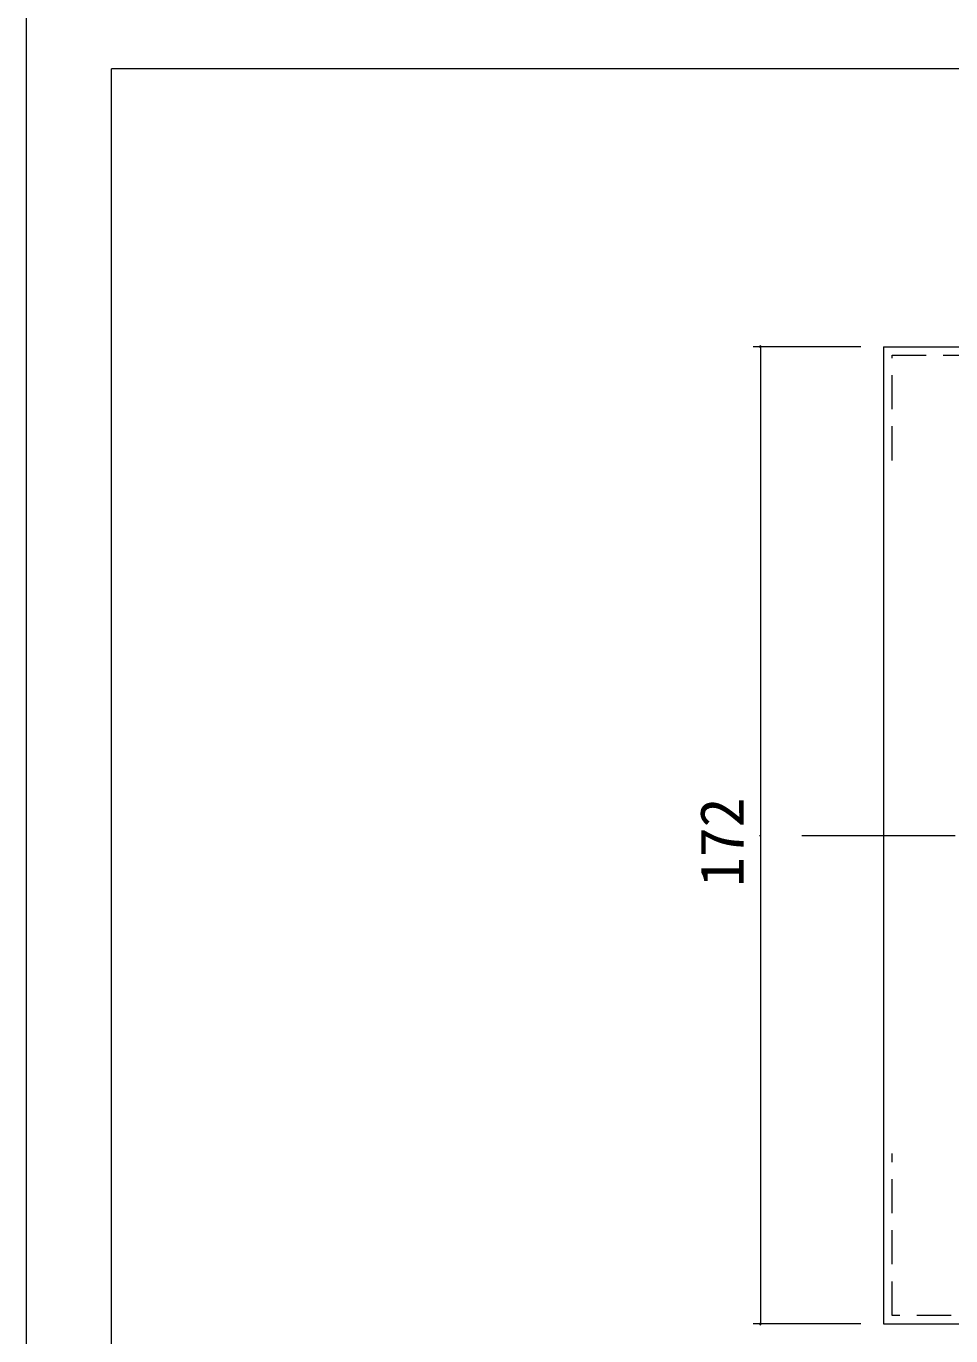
# Model space of a CAD drawing. Units: millimetres on the paper, enlarged 10 times, with parts at other scales. Extents: x -2000 to 2000, y -1385 to 1385.
# Drawn here: x -2000 to -1458, y -861 to -92 of the extents above; entities that cross this region are included whole.
import ezdxf
from ezdxf.enums import TextEntityAlignment as Align

# ---------------------------------------------------------------- set-up
doc = ezdxf.new("R2010")
doc.units = ezdxf.units.MM
doc.header["$LTSCALE"] = 10
doc.linetypes.add('CHAIN2', pattern=[12, 9, -1, 1, -1])
doc.linetypes.add('USER9', pattern=[3, 2, -1])
doc.layers.add('1-2_0', color=7, linetype='Continuous', lineweight=20)
doc.layers.add('2-0', color=7, linetype='Continuous', lineweight=18)
doc.styles.add('ＭＳ ゴシック', font='')
doc.styles.get('ＭＳ ゴシック').set_extended_font_data('MS Gothic')

msp = doc.modelspace()

# ---------------------------------------------------------------- linework, layer by layer
at = {"layer": '1-2_0'}
for p in [(380, -117.5), (380, -117.5), (-1950, -1017.5), (380, -117.5), (380, -117.5), (-1950, -1017.5), (380, -117.5), (380, -117.5), (-1950, -1017.5), (380, -117.5), (380, -117.5), (-1950, -1017.5)]:
    msp.add_line(p, (-1950, -117.5), dxfattribs=at)
msp.add_lwpolyline([(-2000, -1385), (2000, -1385), (2000, 1385), (-2000, 1385)], close=True, dxfattribs=at)
at = {"layer": '2-0', "color": 4, "lineweight": 9}
for p, q in [((-1510.58, -280.52), (-1573.65, -280.52)), ((-1569.49, -280.52), (-1569.49, -853.85)), ((-1570.07, -567.19), (-1569.49, -567.19)), ((-1510.58, -853.85), (-1573.65, -853.85))]:
    msp.add_line(p, q, dxfattribs=at)
at = {"layer": '2-0', "lineweight": 20}
for p, q in [((-1497.25, -280.52), (-1425.58, -280.52)), ((-1497.25, -280.52), (-1497.25, -853.85)), ((-1497.25, -853.85), (-1425.58, -853.85))]:
    msp.add_line(p, q, dxfattribs=at)
at = {"layer": '2-0', "color": 4, "linetype": 'CHAIN2', "lineweight": 9}
msp.add_line((-1545.19, -567.19), (-1097.92, -567.19), dxfattribs=at)
at = {"layer": '2-0', "linetype": 'USER9', "lineweight": 20}
msp.add_lwpolyline([(-1492.25, -347.19), (-1492.25, -285.52), (-1427.65, -285.52), (-1422.25, -290.92), (-1422.25, -420.52), (-1438.92, -420.52), (-1438.92, -580.52), (-1422.25, -580.52), (-1422.25, -843.45), (-1427.65, -848.85), (-1492.25, -848.85), (-1492.25, -753.85)], dxfattribs=at)
at = {"layer": '2-0', "color": 4, "lineweight": 9}
for centre, start, end in [((-1569.49, -280.52), 90, 270), ((-1569.49, -280.52), 270, 90), ((-1569.49, -853.85), 90, 270), ((-1569.49, -853.85), 270, 90)]:
    msp.add_arc(centre, 0.521, start, end, dxfattribs=at)

# ---------------------------------------------------------------- texts
at = {"layer": '2-0', "style": 'ＭＳ ゴシック'}
msp.add_text('172', height=25.66, rotation=90, dxfattribs=at).set_placement((-1571.57, -597.41), align=Align.BOTTOM_LEFT)

doc.saveas('drawing.dxf')
